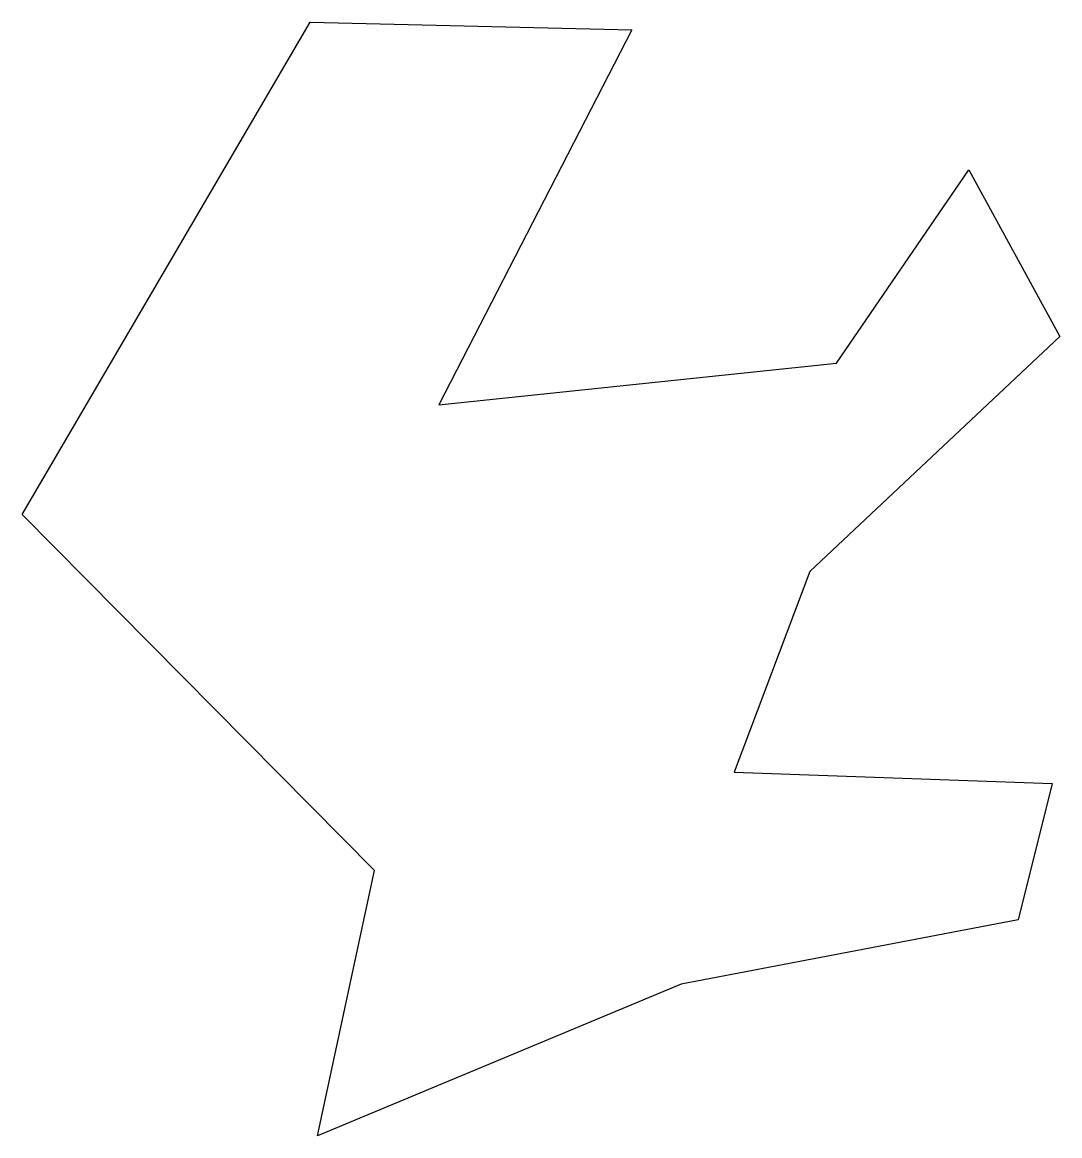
# Model space of a CAD drawing. Header units: inches. Extents: x -4.09 to 4.6, y -4.21 to 5.11.
import ezdxf

# ---------------------------------------------------------------- set-up
doc = ezdxf.new("R2010")
doc.units = ezdxf.units.IN
doc.header["$MEASUREMENT"] = 0

msp = doc.modelspace()

# ---------------------------------------------------------------- linework, layer by layer
msp.add_lwpolyline([(-1.143, -1.9893), (-4.0926, 0.9919), (-1.6822, 5.1149), (1.0136, 5.0515), (-0.6038, 1.9117), (2.7263, 2.2605), (3.8363, 3.878), (4.5975, 2.4826), (2.5043, 0.5162), (1.87, -1.1647), (4.5341, -1.2599), (4.2486, -2.4016), (1.4259, -2.9408), (-1.6187, -4.2094), (-1.143, -1.9893)])

doc.saveas('drawing.dxf')
